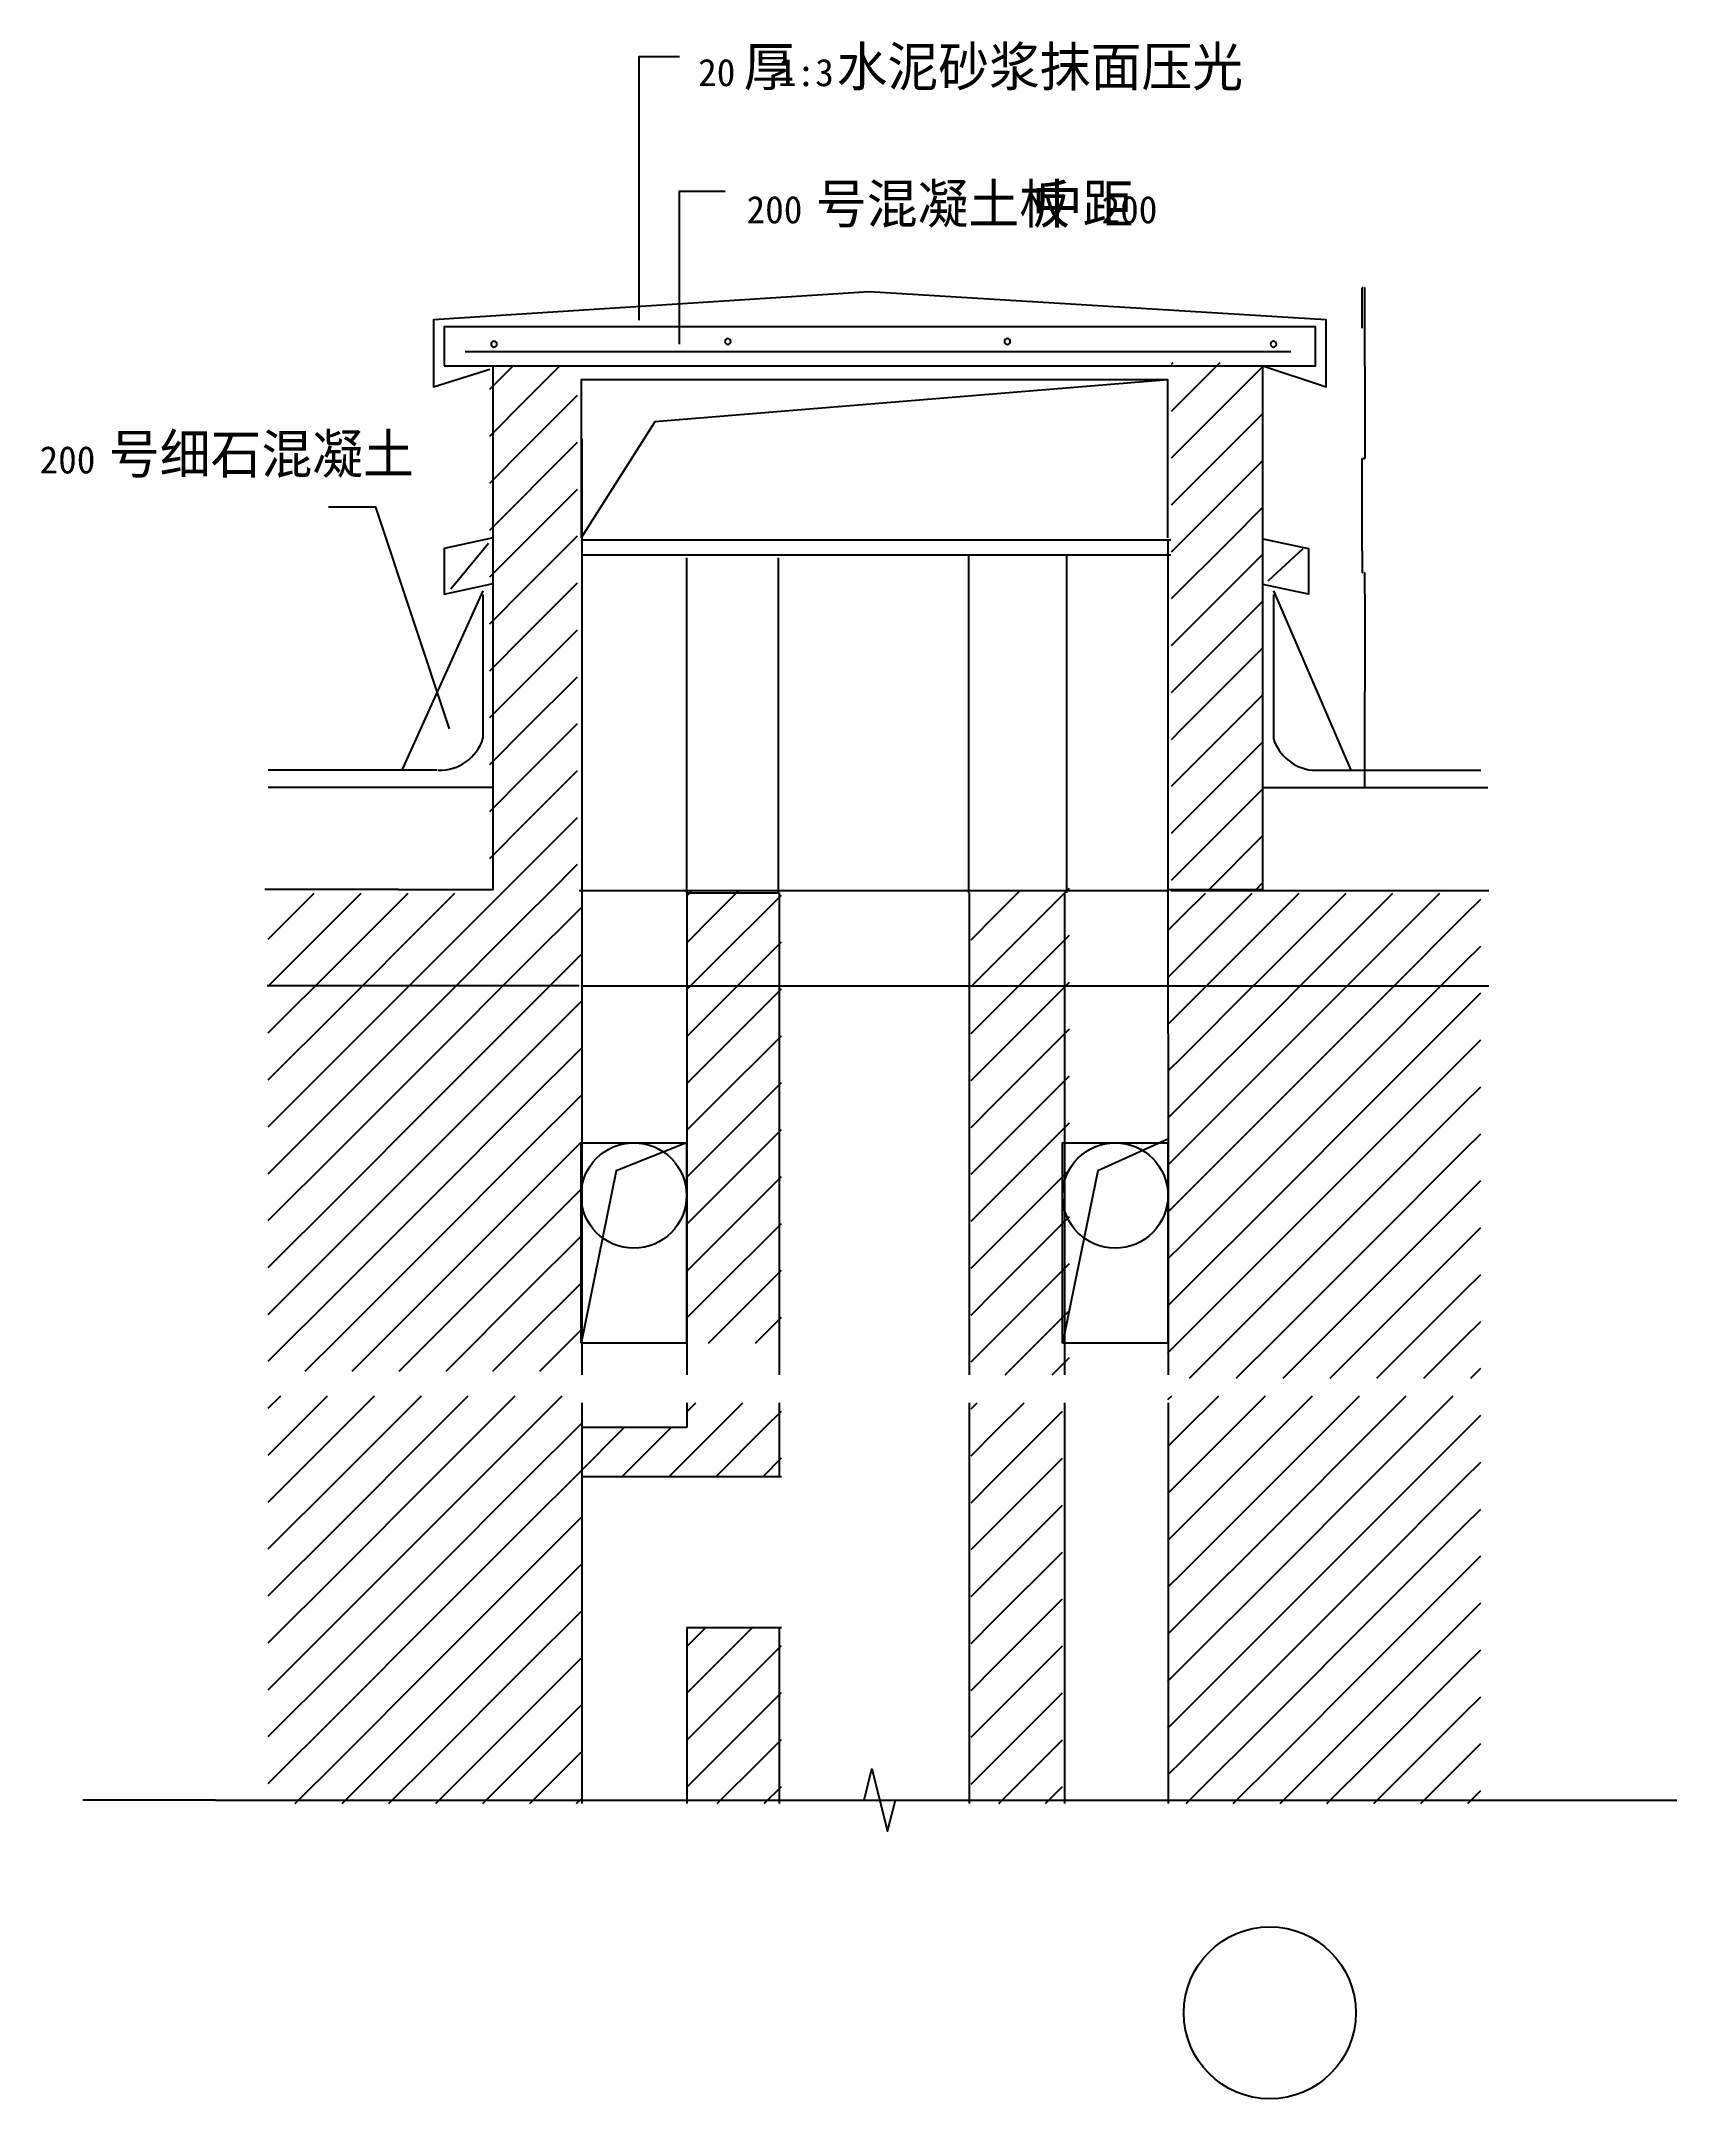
# Model space of a CAD drawing. Header units: metres. Extents: x 6732 to 8824, y 25999 to 28631.
import ezdxf

# ---------------------------------------------------------------- set-up
doc = ezdxf.new("R2010")
doc.units = ezdxf.units.M
doc.layers.add('ZZ-4', color=3, linetype='Continuous')
doc.layers.add('ZZ-5', color=7, linetype='Continuous')
doc.dimstyles.get("Standard").update_dxf_attribs({"dimtxt": 2.5, "dimasz": 2.5, "dimexe": 1.25, "dimexo": 0.625, "dimtad": 1, "dimcen": 2.5, "dimazin": 3, "dimtfac": 1, "dimtmove": 0, "dimatfit": 3})

# ---------------------------------------------------------------- blocks, each defined once
blk = doc.blocks.new('*D1')
for p, q in [((8421.96, 27978.39), (8421.96, 27950.88)), ((8422.68, 27950.88), (8421.71, 27950.88)), ((8425.65, 27950.88), (8424.68, 27950.88)), ((8425.4, 27923.37), (8425.4, 27950.88))]:
    blk.add_line(p, q)
at = {"layer": 'Defpoints'}
for p in [(8421.96, 27978.39), (8425.4, 27950.88), (8425.4, 27923.37)]:
    blk.add_point(p, dxfattribs=at)
at = {"layer": 'ZZ-4', "insert": (8423.68, 27950.88), "char_height": 1, "attachment_point": 5}
blk.add_mtext('60', dxfattribs=at)
blk = doc.blocks.new('*D2')
for p, q in [((8422.68, 28315.33), (8421.71, 28315.33)), ((8421.96, 28263.76), (8421.96, 28315.33)), ((8425.65, 28315.33), (8424.68, 28315.33)), ((8425.4, 28215.62), (8425.4, 28315.33))]:
    blk.add_line(p, q)
at = {"layer": 'Defpoints'}
for p in [(8425.4, 28315.33), (8421.96, 28263.76), (8425.4, 28215.62)]:
    blk.add_point(p, dxfattribs=at)
at = {"layer": 'ZZ-4', "insert": (8423.68, 28315.33), "char_height": 1, "attachment_point": 5}
blk.add_mtext('50', dxfattribs=at)
blk = doc.blocks.new('*D3')
for p, q in [((8425.4, 28215.62), (8425.4, 28097.01)), ((8421.96, 27978.39), (8421.96, 28097.01)), ((8422.21, 28097.01), (8425.15, 28097.01))]:
    blk.add_line(p, q)
at = {"layer": 'Defpoints'}
for p in [(8425.4, 28215.62), (8421.96, 28097.01), (8421.96, 27978.39)]:
    blk.add_point(p, dxfattribs=at)
at = {"layer": 'ZZ-4', "insert": (8423.68, 28098.135), "char_height": 1, "attachment_point": 5}
blk.add_mtext('200', dxfattribs=at)
blk = doc.blocks.new('*D4')
for p, q in [((8425.4, 27923.37), (8425.4, 27799.6)), ((8425.15, 27799.6), (8424.9, 27799.6)), ((8425.4, 27675.82), (8425.4, 27799.6)), ((8425.4, 27799.6), (8425.4, 27799.6)), ((8425.65, 27799.6), (8425.9, 27799.6))]:
    blk.add_line(p, q)
at = {"layer": 'Defpoints'}
for p in [(8425.4, 27923.37), (8425.4, 27799.6), (8425.4, 27675.82)]:
    blk.add_point(p, dxfattribs=at)
at = {"layer": 'ZZ-4', "insert": (8425.4, 27800.725), "char_height": 1, "attachment_point": 5}
blk.add_mtext('300', dxfattribs=at)

msp = doc.modelspace()

# ---------------------------------------------------------------- linework, layer by layer
for p, q in [((7305.66, 28185.54), (7335.48, 28215.35)), ((7352.46, 28172.33), (7395.48, 28215.35)), ((8177.87, 28157.74), (8239.97, 28219.85)), ((8177.87, 28217.74), (8179.97, 28219.85)), ((8192.46, 28112.33), (8294.76, 28214.64)), ((7305.66, 28125.54), (7352.46, 28172.33)), ((7352.46, 28112.33), (7418.06, 28177.94)), ((7352.46, 28172.33), (7352.46, 28172.33)), ((8192.46, 28052.33), (8294.76, 28154.64)), ((7305.66, 28005.54), (7412.46, 28112.33)), ((7305.66, 28065.54), (7352.46, 28112.33)), ((7352.46, 28112.33), (7352.46, 28112.33)), ((7412.46, 28112.33), (7418.06, 28117.94)), ((7412.46, 28112.33), (7412.46, 28112.33)), ((8177.87, 28097.74), (8192.46, 28112.33)), ((8192.46, 28112.33), (8192.46, 28112.33)), ((8192.46, 27992.33), (8294.76, 28094.64)), ((7352.46, 27992.33), (7418.06, 28057.94)), ((8177.87, 28037.74), (8192.46, 28052.33)), ((8192.46, 28052.33), (8192.46, 28052.33)), ((8252.46, 27992.33), (8294.76, 28034.64)), ((7256.09, 27930.25), (7304.23, 27988.7)), ((7305.66, 27945.54), (7352.46, 27992.33)), ((7352.46, 27932.33), (7418.06, 27997.94)), ((7352.46, 27992.33), (7352.46, 27992.33)), ((8177.87, 27917.74), (8252.46, 27992.33)), ((8177.87, 27977.74), (8192.46, 27992.33)), ((8192.46, 27992.33), (8192.46, 27992.33)), ((8252.46, 27992.33), (8252.46, 27992.33)), ((8301.4, 27940.57), (8346.1, 27981.82)), ((8192.46, 27872.33), (8294.76, 27974.64)), ((7305.66, 27885.54), (7352.46, 27932.33)), ((7352.46, 27872.33), (7418.06, 27937.94)), ((7352.46, 27932.33), (7352.46, 27932.33)), ((8192.46, 27812.33), (8294.76, 27914.64)), ((7305.66, 27765.54), (7412.46, 27872.33)), ((7305.66, 27825.54), (7352.46, 27872.33)), ((7352.46, 27872.33), (7352.46, 27872.33)), ((7412.46, 27872.33), (7418.06, 27877.94)), ((7412.46, 27872.33), (7412.46, 27872.33)), ((8177.87, 27857.74), (8192.46, 27872.33)), ((8192.46, 27872.33), (8192.46, 27872.33)), ((8192.46, 27752.33), (8294.76, 27854.64)), ((7352.46, 27752.33), (7418.06, 27817.94)), ((8177.87, 27797.74), (8192.46, 27812.33)), ((8192.46, 27812.33), (8192.46, 27812.33)), ((8252.46, 27752.33), (8294.76, 27794.64)), ((7305.66, 27705.54), (7352.46, 27752.33)), ((7352.46, 27692.33), (7418.06, 27757.94)), ((7352.46, 27752.33), (7352.46, 27752.33)), ((8177.87, 27677.74), (8252.46, 27752.33)), ((8177.87, 27737.74), (8192.46, 27752.33)), ((8192.46, 27752.33), (8192.46, 27752.33)), ((8252.46, 27752.33), (8252.46, 27752.33)), ((8192.46, 27632.33), (8294.76, 27734.64)), ((7305.66, 27645.54), (7352.46, 27692.33)), ((7352.46, 27632.33), (7418.06, 27697.94)), ((7352.46, 27692.33), (7352.46, 27692.33)), ((8192.46, 27572.33), (8294.76, 27674.64)), ((7412.46, 27632.33), (7418.06, 27637.94)), ((7305.66, 27585.54), (7352.46, 27632.33)), ((7321.16, 27541.03), (7412.46, 27632.33)), ((7352.46, 27632.33), (7352.46, 27632.33)), ((7412.46, 27632.33), (7412.46, 27632.33)), ((8177.87, 27617.74), (8192.46, 27632.33)), ((8192.46, 27632.33), (8192.46, 27632.33)), ((8225.65, 27545.53), (8294.76, 27614.64)), ((7381.16, 27541.03), (7418.06, 27577.94)), ((8177.87, 27557.74), (8192.46, 27572.33)), ((8192.46, 27572.33), (8192.46, 27572.33)), ((7052.46, 27512.33), (7081.12, 27540.99)), ((7112.46, 27452.33), (7201.12, 27540.99)), ((7112.46, 27512.33), (7141.12, 27540.99)), ((7232.46, 27512.33), (7261.12, 27540.99)), ((7292.46, 27512.33), (7321.12, 27540.99)), ((7352.46, 27512.33), (7381.12, 27540.99)), ((7557.43, 27537.31), (7564.42, 27544.3)), ((7592.46, 27512.33), (7624.42, 27544.3)), ((7592.46, 27452.33), (7678.82, 27538.7)), ((7952.46, 27512.33), (7984.42, 27544.3)), ((8012.46, 27512.33), (8047.49, 27547.36)), ((8192.46, 27512.33), (8221.16, 27541.03)), ((8252.46, 27512.33), (8281.16, 27541.03)), ((8285.65, 27545.53), (8294.76, 27554.64)), ((8312.46, 27452.33), (8401.16, 27541.03)), ((8312.46, 27512.33), (8341.16, 27541.03)), ((8432.46, 27512.33), (8461.16, 27541.03)), ((8492.46, 27512.33), (8521.16, 27541.03)), ((8552.46, 27512.33), (8573.51, 27533.38)), ((7022.42, 27422.3), (7112.46, 27512.33)), ((7022.42, 27482.3), (7052.46, 27512.33)), ((7052.46, 27512.33), (7052.46, 27512.33)), ((7112.46, 27392.33), (7232.46, 27512.33)), ((7112.46, 27512.33), (7112.46, 27512.33)), ((7172.46, 27392.33), (7292.46, 27512.33)), ((7232.46, 27392.33), (7352.46, 27512.33)), ((7232.46, 27512.33), (7232.46, 27512.33)), ((7292.46, 27512.33), (7292.46, 27512.33)), ((7352.46, 27452.33), (7422.56, 27522.43)), ((7352.46, 27512.33), (7352.46, 27512.33)), ((7557.43, 27477.31), (7592.46, 27512.33)), ((7592.46, 27512.33), (7592.46, 27512.33)), ((7921.6, 27421.48), (8012.46, 27512.33)), ((7921.6, 27481.48), (7952.46, 27512.33)), ((7952.46, 27512.33), (7952.46, 27512.33)), ((8012.46, 27512.33), (8012.46, 27512.33)), ((8173.37, 27433.25), (8252.46, 27512.33)), ((8173.37, 27493.25), (8192.46, 27512.33)), ((8192.46, 27512.33), (8192.46, 27512.33)), ((8224.27, 27424.15), (8312.46, 27512.33)), ((8252.46, 27512.33), (8252.46, 27512.33)), ((8312.46, 27512.33), (8312.46, 27512.33)), ((8344.27, 27424.15), (8432.46, 27512.33)), ((8404.27, 27424.15), (8492.46, 27512.33)), ((8432.46, 27512.33), (8432.46, 27512.33)), ((8464.27, 27424.15), (8552.46, 27512.33)), ((8492.46, 27512.33), (8492.46, 27512.33)), ((8552.46, 27512.33), (8552.46, 27512.33)), ((7592.46, 27392.33), (7678.82, 27478.7)), ((7952.46, 27392.33), (8047.49, 27487.36)), ((7022.42, 27362.3), (7112.46, 27452.33)), ((7112.46, 27452.33), (7112.46, 27452.33)), ((7232.46, 27332.33), (7352.46, 27452.33)), ((7352.46, 27392.33), (7422.56, 27462.43)), ((7352.46, 27452.33), (7352.46, 27452.33)), ((7557.43, 27417.31), (7592.46, 27452.33)), ((7592.46, 27452.33), (7592.46, 27452.33)), ((8284.27, 27424.15), (8312.46, 27452.33)), ((8312.46, 27452.33), (8312.46, 27452.33)), ((8524.27, 27424.15), (8552.46, 27452.33)), ((8552.46, 27452.33), (8573.51, 27473.38)), ((8552.46, 27452.33), (8552.46, 27452.33)), ((7952.46, 27332.33), (8047.49, 27427.36)), ((8192.46, 27332.33), (8284.24, 27424.11)), ((8192.46, 27392.33), (8224.24, 27424.11)), ((8312.46, 27392.33), (8344.24, 27424.11)), ((8372.46, 27392.33), (8404.24, 27424.11)), ((8432.46, 27332.33), (8524.24, 27424.11)), ((8432.46, 27392.33), (8464.24, 27424.11)), ((7412.46, 27392.33), (7422.56, 27402.43)), ((7652.46, 27392.33), (7678.82, 27418.7)), ((8552.46, 27392.33), (8573.51, 27413.38)), ((7022.42, 27302.3), (7112.46, 27392.33)), ((7052.46, 27272.33), (7172.46, 27392.33)), ((7112.46, 27272.33), (7232.46, 27392.33)), ((7112.46, 27392.33), (7112.46, 27392.33)), ((7172.46, 27392.33), (7172.46, 27392.33)), ((7232.46, 27272.33), (7352.46, 27392.33)), ((7232.46, 27392.33), (7232.46, 27392.33)), ((7292.46, 27272.33), (7412.46, 27392.33)), ((7352.46, 27392.33), (7352.46, 27392.33)), ((7412.46, 27392.33), (7412.46, 27392.33)), ((7557.43, 27357.31), (7592.46, 27392.33)), ((7557.43, 27297.31), (7652.46, 27392.33)), ((7592.46, 27392.33), (7592.46, 27392.33)), ((7652.46, 27392.33), (7652.46, 27392.33)), ((7921.6, 27361.48), (7952.46, 27392.33)), ((7952.46, 27392.33), (7952.46, 27392.33)), ((8173.37, 27373.25), (8192.46, 27392.33)), ((8192.46, 27272.33), (8312.46, 27392.33)), ((8192.46, 27392.33), (8192.46, 27392.33)), ((8252.46, 27272.33), (8372.46, 27392.33)), ((8312.46, 27272.33), (8432.46, 27392.33)), ((8312.46, 27392.33), (8312.46, 27392.33)), ((8372.46, 27392.33), (8372.46, 27392.33)), ((8432.46, 27272.33), (8552.46, 27392.33)), ((8432.46, 27392.33), (8432.46, 27392.33)), ((8552.46, 27392.33), (8552.46, 27392.33)), ((7592.46, 27272.33), (7678.82, 27358.7)), ((7952.46, 27272.33), (8047.49, 27367.36)), ((8492.46, 27272.33), (8573.51, 27353.38)), ((7112.46, 27212.33), (7232.46, 27332.33)), ((7232.46, 27332.33), (7232.46, 27332.33)), ((7352.46, 27272.33), (7422.56, 27342.43)), ((7921.6, 27301.48), (7952.46, 27332.33)), ((7952.46, 27332.33), (7952.46, 27332.33)), ((8173.37, 27313.25), (8192.46, 27332.33)), ((8192.46, 27332.33), (8192.46, 27332.33)), ((8312.46, 27212.33), (8432.46, 27332.33)), ((8432.46, 27332.33), (8432.46, 27332.33)), ((7592.46, 27212.33), (7678.82, 27298.7)), ((8012.46, 27272.33), (8047.49, 27307.36)), ((8552.46, 27272.33), (8573.51, 27293.38)), ((7022.42, 27182.3), (7112.46, 27272.33)), ((7022.42, 27242.3), (7052.46, 27272.33)), ((7052.46, 27272.33), (7052.46, 27272.33)), ((7112.46, 27152.33), (7232.46, 27272.33)), ((7112.46, 27272.33), (7112.46, 27272.33)), ((7172.46, 27152.33), (7292.46, 27272.33)), ((7232.46, 27152.33), (7352.46, 27272.33)), ((7232.46, 27272.33), (7232.46, 27272.33)), ((7292.46, 27272.33), (7292.46, 27272.33)), ((7352.46, 27212.33), (7422.56, 27282.43)), ((7352.46, 27272.33), (7352.46, 27272.33)), ((7557.43, 27237.31), (7592.46, 27272.33)), ((7592.46, 27272.33), (7592.46, 27272.33)), ((7921.6, 27181.48), (8012.46, 27272.33)), ((7921.6, 27241.48), (7952.46, 27272.33)), ((7952.46, 27272.33), (7952.46, 27272.33)), ((8012.46, 27272.33), (8012.46, 27272.33)), ((8173.37, 27193.25), (8252.46, 27272.33)), ((8173.37, 27253.25), (8192.46, 27272.33)), ((8192.46, 27152.33), (8312.46, 27272.33)), ((8192.46, 27272.33), (8192.46, 27272.33)), ((8252.46, 27272.33), (8252.46, 27272.33)), ((8312.46, 27152.33), (8432.46, 27272.33)), ((8312.46, 27272.33), (8312.46, 27272.33)), ((8372.46, 27152.33), (8492.46, 27272.33)), ((8432.46, 27152.33), (8552.46, 27272.33)), ((8432.46, 27272.33), (8432.46, 27272.33)), ((8492.46, 27272.33), (8492.46, 27272.33)), ((8552.46, 27272.33), (8552.46, 27272.33)), ((7952.46, 27152.33), (8047.49, 27247.36)), ((7352.46, 27152.33), (7422.56, 27222.43)), ((7592.46, 27152.33), (7678.82, 27238.7)), ((8552.46, 27212.33), (8573.51, 27233.38)), ((7022.42, 27122.3), (7112.46, 27212.33)), ((7112.46, 27212.33), (7112.46, 27212.33)), ((7232.46, 27092.33), (7352.46, 27212.33)), ((7352.46, 27212.33), (7352.46, 27212.33)), ((7557.43, 27177.31), (7592.46, 27212.33)), ((7592.46, 27212.33), (7592.46, 27212.33)), ((7952.46, 27092.33), (8047.49, 27187.36)), ((8192.46, 27092.33), (8312.46, 27212.33)), ((8312.46, 27212.33), (8312.46, 27212.33)), ((8432.46, 27092.33), (8552.46, 27212.33)), ((8552.46, 27212.33), (8552.46, 27212.33)), ((7412.46, 27152.33), (7422.56, 27162.43)), ((7652.46, 27152.33), (7678.82, 27178.7)), ((8552.46, 27152.33), (8573.51, 27173.38)), ((7022.42, 27062.3), (7112.46, 27152.33)), ((7052.46, 27032.33), (7172.46, 27152.33)), ((7112.46, 27032.33), (7232.46, 27152.33)), ((7112.46, 27152.33), (7112.46, 27152.33)), ((7172.46, 27152.33), (7172.46, 27152.33)), ((7232.46, 27032.33), (7352.46, 27152.33)), ((7232.46, 27152.33), (7232.46, 27152.33)), ((7292.46, 27032.33), (7412.46, 27152.33)), ((7352.46, 27152.33), (7352.46, 27152.33)), ((7412.46, 27152.33), (7412.46, 27152.33)), ((7557.43, 27117.31), (7592.46, 27152.33)), ((7557.43, 27057.31), (7652.46, 27152.33)), ((7592.46, 27152.33), (7592.46, 27152.33)), ((7652.46, 27152.33), (7652.46, 27152.33)), ((7921.6, 27121.48), (7952.46, 27152.33)), ((7952.46, 27152.33), (7952.46, 27152.33)), ((8173.37, 27133.25), (8192.46, 27152.33)), ((8192.46, 27032.33), (8312.46, 27152.33)), ((8192.46, 27152.33), (8192.46, 27152.33)), ((8252.46, 27032.33), (8372.46, 27152.33)), ((8312.46, 27032.33), (8432.46, 27152.33)), ((8312.46, 27152.33), (8312.46, 27152.33)), ((8372.46, 27152.33), (8372.46, 27152.33)), ((8432.46, 27032.33), (8552.46, 27152.33)), ((8432.46, 27152.33), (8432.46, 27152.33)), ((8552.46, 27152.33), (8552.46, 27152.33)), ((7592.46, 27032.33), (7678.82, 27118.7)), ((7952.46, 27032.33), (8047.49, 27127.36)), ((8492.46, 27032.33), (8573.51, 27113.38)), ((7112.46, 26972.33), (7232.46, 27092.33)), ((7232.46, 27092.33), (7232.46, 27092.33)), ((7352.46, 27032.33), (7422.56, 27102.43)), ((7921.6, 27061.48), (7952.46, 27092.33)), ((7952.46, 27092.33), (7952.46, 27092.33)), ((8173.37, 27073.25), (8192.46, 27092.33)), ((8192.46, 27092.33), (8192.46, 27092.33)), ((8312.46, 26972.33), (8432.46, 27092.33)), ((8432.46, 27092.33), (8432.46, 27092.33)), ((7592.46, 26972.33), (7678.82, 27058.7)), ((8012.46, 27032.33), (8047.49, 27067.36)), ((7022.42, 26942.3), (7112.46, 27032.33)), ((7022.42, 27002.3), (7052.46, 27032.33)), ((7052.46, 27032.33), (7052.46, 27032.33)), ((7112.46, 27032.33), (7112.46, 27032.33)), ((7129.73, 26929.61), (7232.46, 27032.33)), ((7189.73, 26929.61), (7292.46, 27032.33)), ((7232.46, 27032.33), (7232.46, 27032.33)), ((7249.73, 26929.61), (7352.46, 27032.33)), ((7292.46, 27032.33), (7292.46, 27032.33)), ((7352.46, 26972.33), (7422.56, 27042.43)), ((7352.46, 27032.33), (7352.46, 27032.33)), ((7557.43, 26997.31), (7592.46, 27032.33)), ((7592.46, 27032.33), (7592.46, 27032.33)), ((7921.6, 26941.48), (8012.46, 27032.33)), ((7921.6, 27001.48), (7952.46, 27032.33)), ((7952.46, 27032.33), (7952.46, 27032.33)), ((8012.46, 27032.33), (8012.46, 27032.33)), ((8173.37, 26953.25), (8252.46, 27032.33)), ((8173.37, 27013.25), (8192.46, 27032.33)), ((8192.46, 27032.33), (8192.46, 27032.33)), ((8200.74, 26920.62), (8312.46, 27032.33)), ((8252.46, 27032.33), (8252.46, 27032.33)), ((8312.46, 27032.33), (8312.46, 27032.33)), ((8320.74, 26920.62), (8432.46, 27032.33)), ((8380.74, 26920.62), (8492.46, 27032.33)), ((8432.46, 27032.33), (8432.46, 27032.33)), ((8440.74, 26920.62), (8552.46, 27032.33)), ((8492.46, 27032.33), (8492.46, 27032.33)), ((8552.46, 27032.33), (8573.51, 27053.38)), ((8552.46, 27032.33), (8552.46, 27032.33)), ((7965.24, 26925.12), (8047.49, 27007.36)), ((7369.73, 26929.61), (7422.56, 26982.43)), ((7645.7, 26965.57), (7678.82, 26998.7)), ((8552.46, 26972.33), (8573.51, 26993.38)), ((7069.73, 26929.61), (7112.46, 26972.33)), ((7112.46, 26972.33), (7112.46, 26972.33)), ((7309.73, 26929.61), (7352.46, 26972.33)), ((7352.46, 26972.33), (7352.46, 26972.33)), ((7585.7, 26965.57), (7592.46, 26972.33)), ((7592.46, 26972.33), (7592.46, 26972.33)), ((8260.74, 26920.62), (8312.46, 26972.33)), ((8312.46, 26972.33), (8312.46, 26972.33)), ((8500.74, 26920.62), (8552.46, 26972.33)), ((8552.46, 26972.33), (8552.46, 26972.33)), ((8025.24, 26925.12), (8047.49, 26947.36)), ((8560.74, 26920.62), (8573.51, 26933.38)), ((7022.42, 26822.3), (7098.27, 26898.14)), ((7022.42, 26882.3), (7038.27, 26898.14)), ((7052.46, 26792.33), (7158.27, 26898.14)), ((7112.46, 26792.33), (7218.27, 26898.14)), ((7232.46, 26792.33), (7338.27, 26898.14)), ((7232.46, 26852.33), (7278.27, 26898.14)), ((7292.46, 26792.33), (7398.27, 26898.14)), ((8173.37, 26893.25), (8178.27, 26898.14)), ((8192.46, 26792.33), (8298.27, 26898.14)), ((8192.46, 26852.33), (8238.27, 26898.14)), ((8252.46, 26792.33), (8358.27, 26898.14)), ((8312.46, 26792.33), (8418.27, 26898.14)), ((8432.46, 26792.33), (8538.27, 26898.14)), ((8432.46, 26852.33), (8478.27, 26898.14)), ((7557.43, 26877.31), (7569.28, 26889.15)), ((7597.81, 26857.68), (7629.28, 26889.15)), ((7657.81, 26857.68), (7678.82, 26878.7)), ((7921.6, 26881.48), (7929.28, 26889.15)), ((7952.46, 26852.33), (7989.28, 26889.15)), ((7952.46, 26792.33), (8038.5, 26878.37)), ((8492.46, 26792.33), (8573.51, 26873.38)), ((7112.46, 26732.33), (7232.46, 26852.33)), ((7232.46, 26852.33), (7232.46, 26852.33)), ((7352.46, 26792.33), (7422.56, 26862.43)), ((7422.56, 26802.43), (7472.46, 26852.33)), ((7472.46, 26852.33), (7477.81, 26857.68)), ((7472.46, 26852.33), (7472.46, 26852.33)), ((7474.87, 26794.75), (7537.81, 26857.68)), ((7534.87, 26794.75), (7597.81, 26857.68)), ((7594.87, 26794.75), (7657.81, 26857.68)), ((7921.6, 26821.48), (7952.46, 26852.33)), ((7952.46, 26852.33), (7952.46, 26852.33)), ((8173.37, 26833.25), (8192.46, 26852.33)), ((8192.46, 26852.33), (8192.46, 26852.33)), ((8312.46, 26732.33), (8432.46, 26852.33)), ((8432.46, 26852.33), (8432.46, 26852.33)), ((7654.87, 26794.75), (7678.82, 26818.7)), ((8012.46, 26792.33), (8038.5, 26818.37)), ((7022.42, 26702.3), (7112.46, 26792.33)), ((7022.42, 26762.3), (7052.46, 26792.33)), ((7052.46, 26792.33), (7052.46, 26792.33)), ((7112.46, 26672.33), (7232.46, 26792.33)), ((7112.46, 26792.33), (7112.46, 26792.33)), ((7172.46, 26672.33), (7292.46, 26792.33)), ((7232.46, 26672.33), (7352.46, 26792.33)), ((7232.46, 26792.33), (7232.46, 26792.33)), ((7292.46, 26792.33), (7292.46, 26792.33)), ((7352.46, 26732.33), (7422.56, 26802.43)), ((7352.46, 26792.33), (7352.46, 26792.33)), ((7921.6, 26701.48), (8012.46, 26792.33)), ((7921.6, 26761.48), (7952.46, 26792.33)), ((7952.46, 26792.33), (7952.46, 26792.33)), ((8012.46, 26792.33), (8012.46, 26792.33)), ((8173.37, 26713.25), (8252.46, 26792.33)), ((8173.37, 26773.25), (8192.46, 26792.33)), ((8192.46, 26672.33), (8312.46, 26792.33)), ((8192.46, 26792.33), (8192.46, 26792.33)), ((8252.46, 26792.33), (8252.46, 26792.33)), ((8312.46, 26672.33), (8432.46, 26792.33)), ((8312.46, 26792.33), (8312.46, 26792.33)), ((8372.46, 26672.33), (8492.46, 26792.33)), ((8432.46, 26672.33), (8552.46, 26792.33)), ((8432.46, 26792.33), (8432.46, 26792.33)), ((8492.46, 26792.33), (8492.46, 26792.33)), ((8552.46, 26792.33), (8573.51, 26813.38)), ((8552.46, 26792.33), (8552.46, 26792.33)), ((7352.46, 26672.33), (7422.56, 26742.43)), ((7952.46, 26672.33), (8038.5, 26758.37)), ((8552.46, 26732.33), (8573.51, 26753.38)), ((7022.42, 26642.3), (7112.46, 26732.33)), ((7112.46, 26732.33), (7112.46, 26732.33)), ((7232.46, 26612.33), (7352.46, 26732.33)), ((7352.46, 26732.33), (7352.46, 26732.33)), ((8192.46, 26612.33), (8312.46, 26732.33)), ((8312.46, 26732.33), (8312.46, 26732.33)), ((8432.46, 26612.33), (8552.46, 26732.33)), ((8552.46, 26732.33), (8552.46, 26732.33)), ((7952.46, 26612.33), (8038.5, 26698.37)), ((8552.46, 26672.33), (8573.51, 26693.38)), ((7022.42, 26582.3), (7112.46, 26672.33)), ((7052.46, 26552.33), (7172.46, 26672.33)), ((7112.46, 26552.33), (7232.46, 26672.33)), ((7112.46, 26672.33), (7112.46, 26672.33)), ((7172.46, 26672.33), (7172.46, 26672.33)), ((7232.46, 26552.33), (7352.46, 26672.33)), ((7232.46, 26672.33), (7232.46, 26672.33)), ((7292.46, 26552.33), (7412.46, 26672.33)), ((7352.46, 26672.33), (7352.46, 26672.33)), ((7412.46, 26672.33), (7422.56, 26682.43)), ((7412.46, 26672.33), (7412.46, 26672.33)), ((7921.6, 26641.48), (7952.46, 26672.33)), ((7952.46, 26672.33), (7952.46, 26672.33)), ((8173.37, 26653.25), (8192.46, 26672.33)), ((8192.46, 26552.33), (8312.46, 26672.33)), ((8192.46, 26672.33), (8192.46, 26672.33)), ((8252.46, 26552.33), (8372.46, 26672.33)), ((8312.46, 26552.33), (8432.46, 26672.33)), ((8312.46, 26672.33), (8312.46, 26672.33)), ((8372.46, 26672.33), (8372.46, 26672.33)), ((8432.46, 26552.33), (8552.46, 26672.33)), ((8432.46, 26672.33), (8432.46, 26672.33)), ((8552.46, 26672.33), (8552.46, 26672.33)), ((7952.46, 26552.33), (8038.5, 26638.37)), ((7112.46, 26492.33), (7232.46, 26612.33)), ((7232.46, 26612.33), (7232.46, 26612.33)), ((7352.46, 26552.33), (7422.56, 26622.43)), ((7921.6, 26581.48), (7952.46, 26612.33)), ((7952.46, 26612.33), (7952.46, 26612.33)), ((8173.37, 26593.25), (8192.46, 26612.33)), ((8192.46, 26612.33), (8192.46, 26612.33)), ((8312.46, 26492.33), (8432.46, 26612.33)), ((8432.46, 26612.33), (8432.46, 26612.33)), ((8492.46, 26552.33), (8573.51, 26633.38)), ((7557.43, 26577.31), (7581.57, 26601.44)), ((7592.46, 26552.33), (7641.57, 26601.44)), ((7352.46, 26492.33), (7422.56, 26562.43)), ((7592.46, 26492.33), (7678.82, 26578.7)), ((8012.46, 26552.33), (8038.5, 26578.37)), ((8552.46, 26552.33), (8573.51, 26573.38)), ((7022.42, 26462.3), (7112.46, 26552.33)), ((7022.42, 26522.3), (7052.46, 26552.33)), ((7052.46, 26552.33), (7052.46, 26552.33)), ((7112.46, 26432.33), (7232.46, 26552.33)), ((7112.46, 26552.33), (7112.46, 26552.33)), ((7172.46, 26432.33), (7292.46, 26552.33)), ((7232.46, 26432.33), (7352.46, 26552.33)), ((7232.46, 26552.33), (7232.46, 26552.33)), ((7292.46, 26552.33), (7292.46, 26552.33)), ((7352.46, 26552.33), (7352.46, 26552.33)), ((7557.43, 26517.31), (7592.46, 26552.33)), ((7592.46, 26552.33), (7592.46, 26552.33)), ((7921.6, 26461.48), (8012.46, 26552.33)), ((7921.6, 26521.48), (7952.46, 26552.33)), ((7952.46, 26552.33), (7952.46, 26552.33)), ((8012.46, 26552.33), (8012.46, 26552.33)), ((8173.37, 26473.25), (8252.46, 26552.33)), ((8173.37, 26533.25), (8192.46, 26552.33)), ((8192.46, 26432.33), (8312.46, 26552.33)), ((8192.46, 26552.33), (8192.46, 26552.33)), ((8252.46, 26552.33), (8252.46, 26552.33)), ((8312.46, 26432.33), (8432.46, 26552.33)), ((8312.46, 26552.33), (8312.46, 26552.33)), ((8372.46, 26432.33), (8492.46, 26552.33)), ((8432.46, 26432.33), (8552.46, 26552.33)), ((8432.46, 26552.33), (8432.46, 26552.33)), ((8492.46, 26552.33), (8492.46, 26552.33)), ((8552.46, 26552.33), (8552.46, 26552.33)), ((7352.46, 26432.33), (7422.56, 26502.43)), ((7592.46, 26432.33), (7678.82, 26518.7)), ((7952.46, 26432.33), (8038.5, 26518.37)), ((8552.46, 26492.33), (8573.51, 26513.38)), ((7022.42, 26402.3), (7112.46, 26492.33)), ((7112.46, 26492.33), (7112.46, 26492.33)), ((7236.79, 26376.67), (7352.46, 26492.33)), ((7352.46, 26492.33), (7352.46, 26492.33)), ((7557.43, 26457.31), (7592.46, 26492.33)), ((7592.46, 26492.33), (7592.46, 26492.33)), ((8196.79, 26376.67), (8312.46, 26492.33)), ((8312.46, 26492.33), (8312.46, 26492.33)), ((8436.79, 26376.67), (8552.46, 26492.33)), ((8552.46, 26492.33), (8552.46, 26492.33)), ((7652.46, 26432.33), (7678.82, 26458.7)), ((7956.79, 26376.67), (8038.5, 26458.37)), ((8552.46, 26432.33), (8573.51, 26453.38)), ((7056.79, 26376.67), (7112.46, 26432.33)), ((7112.46, 26432.33), (7112.46, 26432.33)), ((7116.79, 26376.67), (7172.46, 26432.33)), ((7172.46, 26432.33), (7172.46, 26432.33)), ((7176.79, 26376.67), (7232.46, 26432.33)), ((7232.46, 26432.33), (7232.46, 26432.33)), ((7296.79, 26376.67), (7352.46, 26432.33)), ((7352.46, 26432.33), (7352.46, 26432.33)), ((7356.79, 26376.67), (7412.46, 26432.33)), ((7412.46, 26432.33), (7422.56, 26442.43)), ((7412.46, 26432.33), (7412.46, 26432.33)), ((7557.43, 26397.31), (7592.46, 26432.33)), ((7592.46, 26432.33), (7592.46, 26432.33)), ((7596.79, 26376.67), (7652.46, 26432.33)), ((7652.46, 26432.33), (7652.46, 26432.33)), ((7921.6, 26401.48), (7952.46, 26432.33)), ((7952.46, 26432.33), (7952.46, 26432.33)), ((8173.37, 26413.25), (8192.46, 26432.33)), ((8192.46, 26432.33), (8192.46, 26432.33)), ((8256.79, 26376.67), (8312.46, 26432.33)), ((8312.46, 26432.33), (8312.46, 26432.33)), ((8316.79, 26376.67), (8372.46, 26432.33)), ((8372.46, 26432.33), (8372.46, 26432.33)), ((8376.79, 26376.67), (8432.46, 26432.33)), ((8432.46, 26432.33), (8432.46, 26432.33)), ((8496.79, 26376.67), (8552.46, 26432.33)), ((8552.46, 26432.33), (8552.46, 26432.33)), ((7656.79, 26376.67), (7678.82, 26398.7)), ((8016.79, 26376.67), (8038.5, 26398.37)), ((7416.79, 26376.67), (7422.56, 26382.43)), ((8556.79, 26376.67), (8573.51, 26393.38))]:
    msp.add_line(p, q)
for points in [[(8294.76, 28215.73), (8375.69, 28188.75), (8375.69, 28274.19), (7791.22, 28310.16), (7233.73, 28274.19), (7233.73, 28188.75), (7305.66, 28211.23)], [(7247.22, 28215.73), (8362.2, 28215.73), (8362.2, 28265.19), (7247.22, 28265.19), (7247.22, 28215.73)], [(7188.77, 27545.72), (7310.16, 27545.72), (7310.16, 28215.73)], [(7274.19, 28233.72), (8330.73, 28233.72)], [(8173.37, 27545.72), (8294.76, 27545.72), (8294.76, 28215.73)], [(8173.37, 27995.39), (8173.37, 28197.74), (7422.56, 28197.74), (7422.56, 27995.39)], [(8173.37, 28197.74), (7516.97, 28143.78), (7422.56, 27995.39)], [(7423.93, 27543.8), (7423.93, 28122.25)], [(7310.16, 27995.39), (7247.22, 27981.9), (7247.22, 27923.44), (7310.16, 27936.93)], [(7423.93, 27992.98), (8177.02, 27992.98)], [(8173.79, 27361.48), (8173.79, 27992.14)], [(8294.76, 27994.43), (8353.21, 27981.9), (8353.21, 27923.44), (8294.76, 27935.97)], [(7423.93, 27973.96), (8177.02, 27973.96)], [(7557.86, 27541.48), (7557.86, 27970.16)], [(7674.96, 27541.48), (7674.96, 27970.16)], [(7918.79, 27541.48), (7918.79, 27973.96)], [(8043.79, 27541.48), (8043.79, 27973.96)], [(7296.67, 27927.64), (7193.27, 27698.37)], [(8308.25, 27927.64), (8407.16, 27698.37)], [(7296.67, 27923.15), (7296.67, 27738.83)], [(8308.25, 27923.15), (8308.25, 27738.83)], [(7238.23, 27698.37), (7022.42, 27698.37)], [(8357.71, 27698.37), (8573.51, 27698.37)], [(7310.16, 27676.12), (7022.42, 27676.12)], [(7423.93, 26925.12), (7423.93, 27662.04)], [(8294.76, 27545.72), (8294.76, 27676.12), (8582.5, 27676.12)], [(7188.77, 27545.72), (7017.93, 27545.72)], [(7420.12, 27544.3), (8173.21, 27544.3)], [(7557.86, 27541.48), (7674.96, 27541.48)], [(7557.86, 27541.48), (7557.86, 26925.12)], [(7675.77, 27541.48), (7675.77, 26925.12)], [(7918.38, 27544.3), (8040.09, 27544.3)], [(7919.19, 27541.48), (7919.19, 26925.12)], [(8040.9, 27541.48), (8040.9, 26925.12)], [(8177.02, 27544.3), (8583.99, 27544.3)], [(7420.12, 27422.62), (7020.76, 27422.62)], [(7423.93, 27422.62), (8173.21, 27422.62)], [(8173.21, 27422.62), (8583.99, 27422.62)], [(8173.79, 27361.48), (8173.79, 26925.12)], [(7422.56, 26965.57), (7422.56, 27221.82), (7557.43, 27221.82), (7557.43, 26965.57), (7422.56, 26965.57)], [(7557.43, 27221.82), (7467.52, 27185.85), (7422.56, 26965.57)], [(8173.37, 27226.31), (8083.46, 27185.85), (8038.5, 26965.57)], [(8038.5, 26965.57), (8038.5, 27221.82), (8173.37, 27221.82), (8173.37, 26965.57), (8038.5, 26965.57)], [(7423.93, 26376.67), (7423.93, 26889.15)], [(7557.86, 26889.15), (7557.86, 26857.68)], [(7675.77, 26889.15), (7675.77, 26794.75)], [(7919.19, 26889.15), (7919.19, 26376.67)], [(8040.9, 26889.15), (8040.9, 26376.67)], [(8173.79, 26889.15), (8173.79, 26376.67)], [(7557.86, 26857.68), (7422.56, 26857.68)], [(7678.82, 26794.75), (7422.56, 26794.75)], [(7678.82, 26601.44), (7557.43, 26601.44)], [(7557.86, 26601.44), (7557.86, 26376.67)], [(7675.77, 26601.44), (7675.77, 26376.67)], [(7784.71, 26381.16), (7794.71, 26421.16), (7814.71, 26341.16), (7824.71, 26381.16)], [(6954.98, 26381.16), (6785.04, 26381.16)], [(6954.98, 26381.16), (8654.43, 26381.16)], [(8654.43, 26381.16), (8824.38, 26381.16)]]:
    msp.add_lwpolyline(points)
for points in [[(7307.36, 28243.13, 1), (7314.86, 28243.13, 1), (7307.36, 28243.13, 1)], [(7606.51, 28246.57, 1), (7614.01, 28246.57, 1), (7606.51, 28246.57, 1)], [(7964.11, 28246.57, 1), (7971.61, 28246.57, 1), (7964.11, 28246.57, 1)], [(8304.52, 28243.13, 1), (8312.02, 28243.13, 1), (8304.52, 28243.13, 1)]]:
    msp.add_lwpolyline(points, format="xyb")
for centre in [(7490, 27154.38), (7490, 27154.38), (8105.93, 27154.38), (8105.93, 27154.38)]:
    msp.add_circle(centre, 67.44)
for centre, radius, start, end in [((7241.95, 27756.14), 57.72, 267.86, 342.58), ((8364.4, 27756.82), 58.96, 197.76, 263.07)]:
    msp.add_arc(centre, radius, start, end)
at = {"layer": 'ZZ-4'}
for points in [[(7496.65, 28274), (7496.65, 28611.05), (7548.24, 28611.05)], [(7548.24, 28243.05), (7548.24, 28439.09), (7606.71, 28439.09)], [(7254.4, 27751.16), (7159.79, 28034.89), (7099.59, 28034.89)]]:
    msp.add_lwpolyline(points, dxfattribs=at)
msp.add_circle((8303.63, 26109), 110, dxfattribs=at)

# ---------------------------------------------------------------- texts
at = {"layer": 'ZZ-5'}
for s, height, p in [('20', 35, (7572.32, 28573.22)), ('厚', 50, (7630.61, 28573.22)), ('1:3', 35, (7674.42, 28573.22)), ('水泥砂浆抹面压光', 50, (7749.47, 28573.22)), ('号混凝土板', 50, (7722.99, 28397.81)), ('中距', 50, (7999.19, 28397.81)), ('200', 35, (7634.22, 28397.81)), ('200', 35, (8088.33, 28397.81)), ('号细石混凝土', 50, (6818.54, 28077.88)), ('200', 35, (6729.78, 28077.88))]:
    msp.add_text(s, height=height, dxfattribs=at).set_placement(p)

# ---------------------------------------------------------------- dimensions: what is measured, and where the dimension line sits
at = {"layer": 'ZZ-4'}
for base, p1, p2, text, picture, middle in [((8425.4, 28315.33), (8425.4, 28215.62), (8421.96, 28263.76), '50', '*D2', (8423.68, 28315.33)), ((8421.96, 28097.01), (8421.96, 27978.39), (8425.4, 28215.62), '200', '*D3', (8423.68, 28098.135)), ((8425.4, 27950.88), (8425.4, 27923.37), (8421.96, 27978.39), '60', '*D1', (8423.68, 27950.88)), ((8425.4, 27799.6), (8425.4, 27675.82), (8425.4, 27923.37), '300', '*D4', (8425.4, 27800.725))]:
    dim = msp.add_linear_dim(base=base, p1=p1, p2=p2, text=text, dimstyle='Standard', dxfattribs=at)
    dim.commit()
    dim.dimension.update_dxf_attribs({"geometry": picture, "text_midpoint": middle})

doc.saveas('drawing.dxf')
